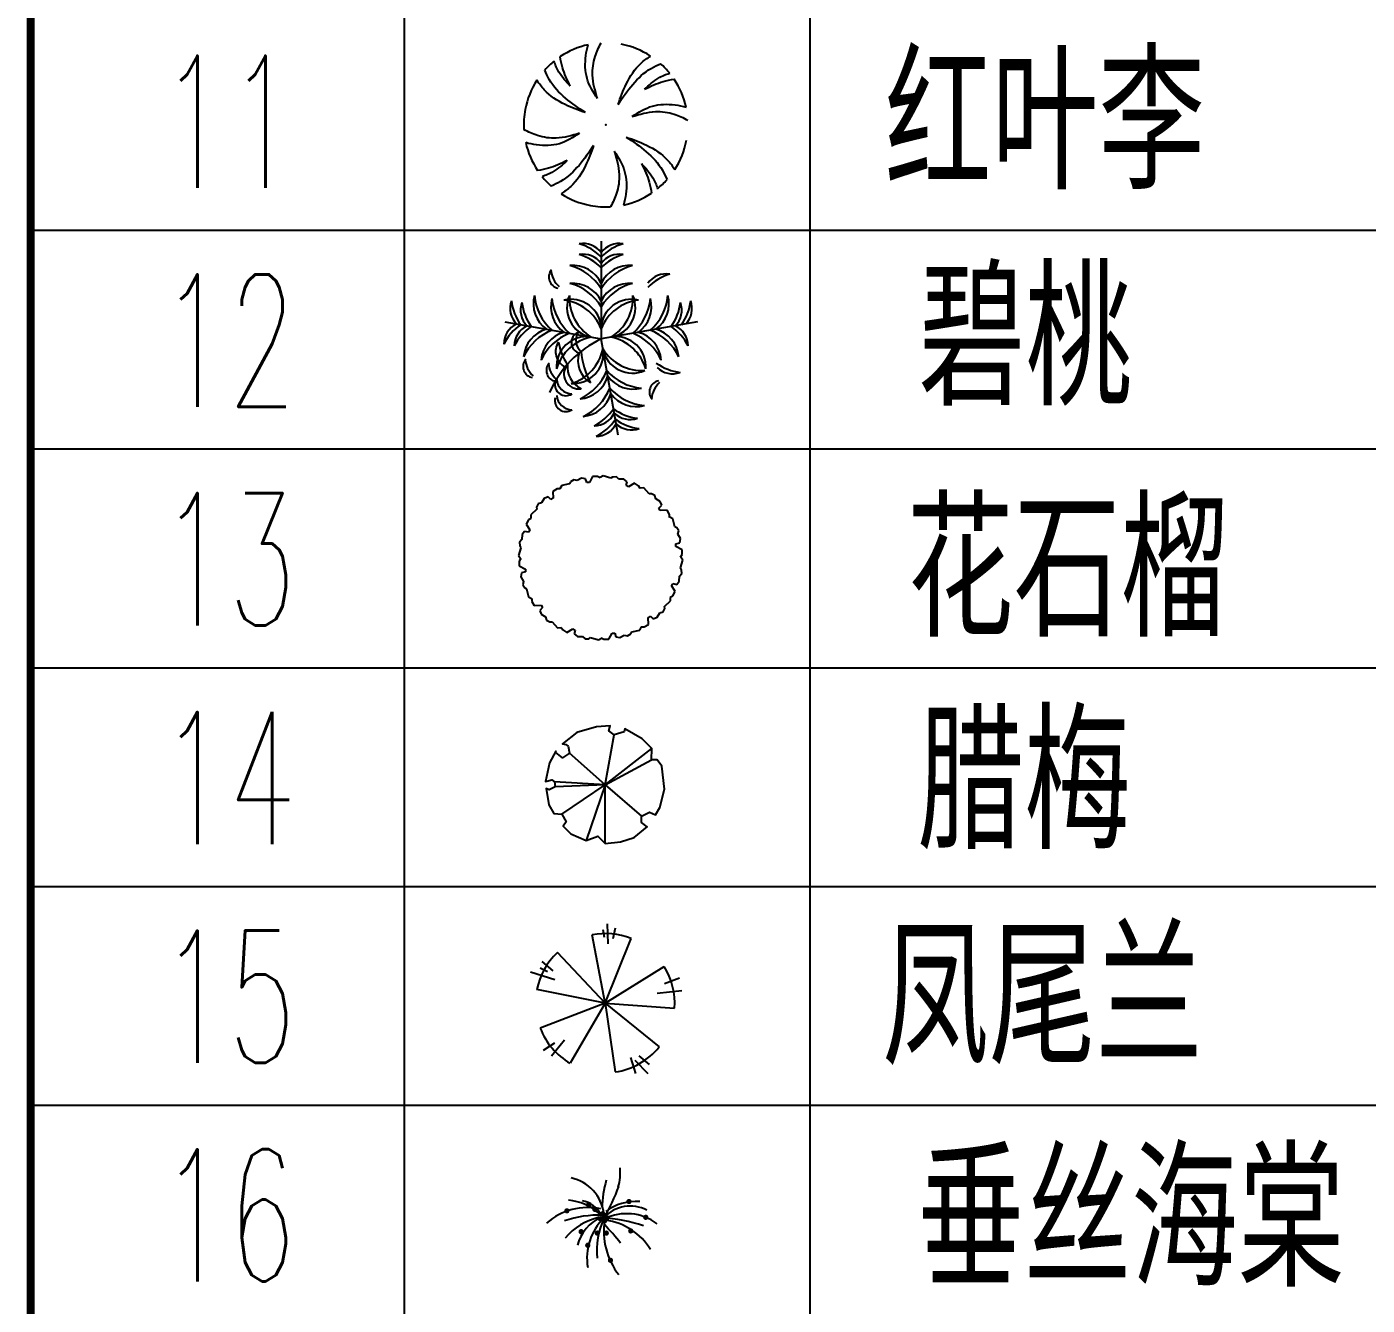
# Model space of a CAD drawing. Extents: x 1035948 to 1665131, y -158296 to 142149.
# Drawn here: x 1553564 to 1570210, y -70520 to -54641 of the extents above; entities that cross this region are included whole.
import ezdxf

# ---------------------------------------------------------------- set-up
doc = ezdxf.new("R2010")
doc.units = 0
doc.header["$LTSCALE"] = 200
doc.header["$MEASUREMENT"] = 0
for name, color, linetype in [('TXT', 3, 'CONTINUOUS'), ('凤尾兰', 7, 'CONTINUOUS'), ('垂丝海棠', 7, 'CONTINUOUS'), ('夹竹桃', 7, 'CONTINUOUS'), ('红叶李', 7, 'CONTINUOUS'), ('腊梅', 7, 'CONTINUOUS'), ('花石榴', 7, 'CONTINUOUS')]:
    doc.layers.add(name, color=color, linetype=linetype)
doc.styles.add('_HZTCH', font='txt.shx', dxfattribs={"width": 0.8, "bigfont": 'hztxt.shx'})
doc.styles.add('_SIMPLEX', font='SIMPLEX.shx', dxfattribs={"width": 0.6})
doc.styles.add('ATTR', font='SIMHEI.TTF')
doc.styles.add('DIM_FONT', font='SIMPLEX.shx', dxfattribs={"width": 0.8})

# ---------------------------------------------------------------- blocks, each defined once
blk = doc.blocks.new('ZW12')
at = {"layer": '红叶李', "color": 201}
for start, end in [(102.5004, 123.7661), (57.0366, 79.1549), (128.9615, 138.1763), (38.9615, 48.1763), (147.0366, 169.1549), (12.5004, 33.7661), (169.1549, 183.2603), (192.5004, 213.7661), (327.0366, 349.1549), (218.9615, 228.1763), (308.9615, 318.1763), (237.0366, 259.1549), (282.5004, 303.7661), (259.1549, 273.2603)]:
    blk.add_arc((-39, -28, -3850), 1888, start, end, dxfattribs=at)
for points, knots in [([(-231, 575, -3850), (-284, 753, -3850), (-379, 1072, -3850), (-312, 1523, -3850), (-201, 1757, -3850), (-146, 1857, -3850)], [0, 0, 0, 0, 145.988396, 261.231157, 351.652468, 351.652468, 351.652468, 351.652468]), ([(-858, 860, -3850), (-927, 1002, -3850), (-1032, 1220, -3850), (-1077, 1457, -3850), (-1089, 1542, -3850)], [0, 0, 0, 0, 123.86778, 191.419066, 191.419066, 191.419066, 191.419066]), ([(-231, 575, -3850), (-327, 725, -3850), (-519, 1025, -3850), (-521, 1477, -3850), (-471, 1734, -3850), (-448, 1816, -3850)], [0, 0, 0, 0, 138.883731, 277.503948, 345.148357, 345.148357, 345.148357, 345.148357]), ([(242, 443, -3850), (299, 600, -3850), (422, 942, -3850), (677, 1339, -3850), (911, 1506, -3850), (988, 1556, -3850)], [0, 0, 0, 0, 133.029403, 289.199108, 362.161731, 362.161731, 362.161731, 362.161731]), ([(-858, 860, -3850), (-952, 964, -3850), (-1108, 1137, -3850), (-1203, 1352, -3850), (-1227, 1440, -3850)], [0, 0, 0, 0, 110.607334, 183.447236, 183.447236, 183.447236, 183.447236]), ([(242, 443, -3850), (348, 600, -3850), (558, 913, -3850), (902, 1234, -3850), (1145, 1348, -3850), (1220, 1379, -3850)], [0, 0, 0, 0, 150.861547, 299.463668, 364.242133, 364.242133, 364.242133, 364.242133]), ([(-510, 253, -3850), (-667, 310, -3850), (-1009, 433, -3850), (-1406, 688, -3850), (-1574, 922, -3850), (-1624, 1000, -3850)], [0, 0, 0, 0, 133.029403, 289.199108, 362.161731, 362.161731, 362.161731, 362.161731]), ([(-510, 253, -3850), (-667, 359, -3850), (-980, 569, -3850), (-1301, 913, -3850), (-1415, 1156, -3850), (-1446, 1231, -3850)], [0, 0, 0, 0, 150.861547, 299.463668, 364.242133, 364.242133, 364.242133, 364.242133]), ([(849, 791, -3850), (953, 885, -3850), (1125, 1041, -3850), (1341, 1136, -3850), (1429, 1159, -3850)], [0, 0, 0, 0, 110.607334, 183.447236, 183.447236, 183.447236, 183.447236]), ([(849, 791, -3850), (991, 859, -3850), (1209, 965, -3850), (1446, 1010, -3850), (1531, 1022, -3850)], [0, 0, 0, 0, 123.86778, 191.419066, 191.419066, 191.419066, 191.419066]), ([(564, 164, -3850), (714, 260, -3850), (1014, 451, -3850), (1466, 454, -3850), (1723, 404, -3850), (1805, 381, -3850)], [0, 0, 0, 0, 138.883731, 277.503948, 345.148357, 345.148357, 345.148357, 345.148357]), ([(564, 164, -3850), (742, 217, -3850), (1061, 312, -3850), (1512, 245, -3850), (1746, 134, -3850), (1846, 79, -3850)], [0, 0, 0, 0, 145.988396, 261.231157, 351.652468, 351.652468, 351.652468, 351.652468]), ([(-642, -220, -3850), (-820, -273, -3850), (-1139, -368, -3850), (-1590, -301, -3850), (-1824, -190, -3850), (-1924, -135, -3850)], [0, 0, 0, 0, 145.988396, 261.231157, 351.652468, 351.652468, 351.652468, 351.652468]), ([(-642, -220, -3850), (-792, -316, -3850), (-1092, -508, -3850), (-1544, -510, -3850), (-1801, -460, -3850), (-1883, -437, -3850)], [0, 0, 0, 0, 138.883731, 277.503948, 345.148357, 345.148357, 345.148357, 345.148357]), ([(-321, -499, -3850), (-426, -656, -3850), (-636, -969, -3850), (-981, -1290, -3850), (-1223, -1404, -3850), (-1298, -1435, -3850)], [0, 0, 0, 0, 150.861547, 299.463668, 364.242133, 364.242133, 364.242133, 364.242133]), ([(-321, -499, -3850), (-377, -656, -3850), (-500, -998, -3850), (-755, -1395, -3850), (-989, -1562, -3850), (-1067, -1612, -3850)], [0, 0, 0, 0, 133.029403, 289.199108, 362.161731, 362.161731, 362.161731, 362.161731]), ([(432, -309, -3850), (589, -415, -3850), (902, -625, -3850), (1222, -969, -3850), (1337, -1212, -3850), (1368, -1287, -3850)], [0, 0, 0, 0, 150.861547, 299.463668, 364.242133, 364.242133, 364.242133, 364.242133]), ([(432, -309, -3850), (589, -366, -3850), (931, -489, -3850), (1328, -744, -3850), (1495, -978, -3850), (1545, -1056, -3850)], [0, 0, 0, 0, 133.029403, 289.199108, 362.161731, 362.161731, 362.161731, 362.161731]), ([(-927, -847, -3850), (-1069, -915, -3850), (-1287, -1021, -3850), (-1524, -1066, -3850), (-1609, -1078, -3850)], [0, 0, 0, 0, 123.86778, 191.419066, 191.419066, 191.419066, 191.419066]), ([(-927, -847, -3850), (-1031, -941, -3850), (-1204, -1097, -3850), (-1419, -1192, -3850), (-1507, -1215, -3850)], [0, 0, 0, 0, 110.607334, 183.447236, 183.447236, 183.447236, 183.447236]), ([(153, -631, -3850), (206, -809, -3850), (301, -1128, -3850), (234, -1579, -3850), (123, -1813, -3850), (68, -1913, -3850)], [0, 0, 0, 0, 145.988396, 261.231157, 351.652468, 351.652468, 351.652468, 351.652468]), ([(153, -631, -3850), (249, -781, -3850), (440, -1081, -3850), (443, -1533, -3850), (393, -1790, -3850), (370, -1872, -3850)], [0, 0, 0, 0, 138.883731, 277.503948, 345.148357, 345.148357, 345.148357, 345.148357]), ([(780, -916, -3850), (848, -1058, -3850), (954, -1276, -3850), (999, -1513, -3850), (1011, -1598, -3850)], [0, 0, 0, 0, 123.86778, 191.419066, 191.419066, 191.419066, 191.419066]), ([(780, -916, -3850), (874, -1020, -3850), (1030, -1193, -3850), (1125, -1408, -3850), (1148, -1496, -3850)], [0, 0, 0, 0, 110.607334, 183.447236, 183.447236, 183.447236, 183.447236])]:
    blk.add_open_spline(points, degree=3, knots=knots, dxfattribs=at)
blk.add_point((-39, -28, -3850), dxfattribs=at)
blk = doc.blocks.new('ZW22')
at = {"layer": '夹竹桃', "color": 3}
for p in [(-13, 2258), (-2229, 398), (2203, 398), (378, -2208)]:
    blk.add_line(p, (-13, 8), dxfattribs=at)
for centre, radius, start, end in [((-431, 1684), 519, 36.29, 99.6243), ((-853, 1076), 1169, 44.0763, 73.3794), ((406, 1684), 519, 80.3757, 143.71), ((827, 1076), 1169, 106.6206, 135.9237), ((-431, 1436), 519, 36.29, 99.6243), ((-853, 828), 1169, 44.0763, 73.3794), ((406, 1436), 519, 80.3757, 143.71), ((827, 828), 1169, 106.6206, 135.9237), ((-958, 1428), 259, 139.742, 258.7475), ((-607, 1633), 563, 184.618, 228.2106), ((-663, 976), 719, 25.2489, 95.3937), ((-1042, 528), 1206, 31.3712, 75.0366), ((638, 976), 719, 84.6063, 154.7511), ((1017, 528), 1206, 104.9634, 148.6288), ((-663, 567), 719, 25.2489, 95.3937), ((-1042, 118), 1206, 31.3712, 75.0366), ((638, 567), 719, 84.6063, 154.7511), ((1017, 118), 1206, 104.9634, 148.6288), ((1477, 982), 519, 80.3757, 143.71), ((1899, 374), 1169, 106.6206, 135.9237), ((-854, 817), 719, 164.6063, 234.7511), ((-346, 1112), 1206, 184.9634, 228.6288), ((-451, 745), 719, 164.6063, 234.7511), ((57, 1041), 1206, 184.9634, 228.6288), ((-100, 728), 701, 156.3654, 256.5741), ((317, 950), 1061, 176.8122, 238.3335), ((-343, 950), 1061, 301.6665, 3.1878), ((74, 728), 701, 283.4259, 23.6346), ((-83, 1041), 1206, 311.3712, 355.0366), ((425, 745), 719, 305.2489, 15.3937), ((320, 1112), 1206, 311.3712, 355.0366), ((828, 817), 719, 305.2489, 15.3937), ((-1587, 710), 519, 160.3757, 223.71), ((-915, 1019), 1169, 186.6206, 215.9237), ((-1347, 668), 519, 160.3757, 223.71), ((-675, 977), 1169, 186.6206, 215.9237), ((-708, 218), 701, 3.4259, 103.6346), ((-999, -154), 1061, 21.6665, 83.1878), ((682, 218), 701, 76.3654, 176.5741), ((973, -154), 1061, 96.8122, 158.3335), ((649, 977), 1169, 324.0763, 353.3794), ((1321, 668), 519, 316.29, 19.6243), ((886, 1019), 1169, 324.0763, 353.3794), ((1558, 710), 519, 316.29, 19.6243), ((-1732, -114), 519, 116.29, 179.6243), ((-1207, -635), 1169, 124.0763, 153.3794), ((-1493, -157), 519, 116.29, 179.6243), ((1467, -157), 519, 0.3757, 63.71), ((-967, -677), 1169, 124.0763, 153.3794), ((-1080, -465), 719, 105.2489, 175.3937), ((-704, -916), 1206, 111.3712, 155.0366), ((-677, -536), 719, 105.2489, 175.3937), ((-301, -987), 1206, 111.3712, 155.0366), ((1033, -2187), 2431, 115.4772, 156.6585), ((-341, -640), 701, 83.4259, 183.6346), ((-25, -991), 1061, 101.6665, 163.1878), ((-446, -77), 253, 114.2257, 255.1279), ((-245, -19), 351, 150.4398, 228.6694), ((-1, -991), 1061, 16.8122, 78.3335), ((315, -640), 701, 356.3654, 96.5741), ((275, -987), 1206, 24.9634, 68.6288), ((651, -536), 719, 4.6063, 74.7511), ((678, -916), 1206, 24.9634, 68.6288), ((1054, -465), 719, 4.6063, 74.7511), ((941, -677), 1169, 26.6206, 55.9237), ((-671, -289), 391, 144.9865, 244.4034), ((124, 84), 1125, 187.5759, 215.8942), ((-1012, -5), 1061, 286.8122, 348.3335), ((-661, -320), 701, 266.3654, 6.5741), ((1416, -104), 1901, 185.4007, 208.139), ((708, -79), 701, 193.4259, 293.6346), ((930, 338), 1061, 211.6665, 273.1878), ((-1550, -630), 259, 139.742, 258.7475), ((-1199, -426), 563, 184.618, 228.2106), ((-1014, -715), 259, 139.742, 258.7475), ((-664, -510), 563, 184.618, 228.2106), ((-526, -800), 345, 138.8744, 278.9763), ((-226, -635), 562, 173.7536, 244.097), ((37, -498), 583, 161.4477, 239.3672), ((1941, 397), 1169, 234.0763, 263.3794), ((-1008, -280), 1206, 294.9634, 338.6288), ((-556, -656), 719, 274.6063, 344.7511), ((1020, 77), 1206, 221.3712, 265.0366), ((725, -430), 719, 215.2489, 285.3937), ((1631, -275), 519, 226.29, 289.6243), ((-823, -1042), 257, 167.0577, 302.8533), ((-676, -897), 360, 185.1845, 268.654), ((-936, -683), 1206, 294.9634, 338.6288), ((1091, -326), 1206, 221.3712, 265.0366), ((1355, -1214), 259, 101.2525, 220.258), ((1705, -1419), 563, 131.7894, 175.382), ((-823, -1408), 257, 167.0577, 302.8533), ((-676, -1264), 360, 185.1845, 268.654), ((-485, -1059), 719, 274.6063, 344.7511), ((796, -833), 719, 215.2489, 285.3937), ((-697, -946), 1169, 296.6206, 325.9237), ((-177, -1472), 519, 270.3757, 333.71), ((-655, -1188), 1169, 296.6206, 325.9237), ((957, -655), 1169, 234.0763, 263.3794), ((647, -1327), 519, 226.29, 289.6243), ((999, -896), 1169, 234.0763, 263.3794), ((-134, -1714), 519, 270.3757, 333.71), ((690, -1568), 519, 226.29, 289.6243)]:
    blk.add_arc(centre, radius, start, end, dxfattribs=at)
at = {"layer": '夹竹桃', "color": 3, "width": 0.8, "flags": 9}
for tag in ['YSIZE', 'XSIZE']:
    blk.add_attdef(tag, (260, -67), '', height=2.5, dxfattribs=at)
blk = doc.blocks.new('ZW33')
at = {"layer": '花石榴', "color": 20}
for p, q in [((-911, 1609), (-950, 1538)), ((-729, 1651), (-911, 1609)), ((-705, 1696), (-729, 1651)), ((-634, 1741), (-705, 1696)), ((-557, 1725), (-634, 1741)), ((-455, 1781), (-557, 1725)), ((-361, 1768), (-455, 1781)), ((-336, 1680), (-361, 1768)), ((-275, 1680), (-336, 1680)), ((-199, 1821), (-275, 1680)), ((-88, 1821), (-199, 1821)), ((-28, 1785), (-88, 1821)), ((40, 1835), (-29, 1793)), ((218, 1781), (40, 1835)), ((261, 1807), (218, 1781)), ((346, 1811), (261, 1807)), ((404, 1758), (346, 1811)), ((521, 1756), (404, 1758)), ((596, 1697), (521, 1756)), ((573, 1608), (596, 1697)), ((626, 1578), (573, 1608)), ((762, 1662), (626, 1578)), ((859, 1607), (762, 1662)), ((892, 1546), (859, 1607)), ((976, 1555), (896, 1554)), ((1104, 1419), (976, 1555)), ((-1313, 1315), (-1373, 1215)), ((-1224, 1351), (-1313, 1315)), ((-1159, 1287), (-1224, 1351)), ((-1106, 1317), (-1159, 1287)), ((-1015, 1533), (-1111, 1477)), ((-1111, 1477), (-1106, 1317)), ((-945, 1532), (-1015, 1533)), ((1154, 1421), (1104, 1419)), ((1229, 1382), (1154, 1421)), ((1254, 1307), (1229, 1382)), ((1353, 1246), (1254, 1307)), ((1389, 1158), (1353, 1246)), ((-1485, 1065), (-1621, 938)), ((-1621, 938), (-1620, 857)), ((-1448, 1191), (-1487, 1116)), ((-1487, 1116), (-1485, 1065)), ((-1373, 1215), (-1448, 1191)), ((1325, 1092), (1389, 1158)), ((1355, 1040), (1325, 1092)), ((1515, 1045), (1355, 1040)), ((1571, 948), (1515, 1045)), ((1570, 879), (1571, 948)), ((-1673, 820), (-1729, 724)), ((-1729, 724), (-1644, 588)), ((-1613, 854), (-1673, 820)), ((1647, 845), (1577, 884)), ((1689, 663), (1647, 845)), ((1734, 639), (1689, 663)), ((1780, 568), (1734, 639)), ((-1825, 366), (-1878, 307)), ((-1822, 482), (-1825, 366)), ((-1764, 557), (-1822, 482)), ((-1675, 535), (-1764, 557)), ((-1644, 588), (-1675, 535)), ((1763, 491), (1780, 568)), ((1819, 389), (1763, 491)), ((1806, 294), (1819, 389)), ((-1847, 180), (-1901, 1)), ((-1901, 1), (-1860, -68)), ((-1878, 307), (-1874, 223)), ((-1874, 223), (-1847, 180)), ((1718, 269), (1806, 294)), ((1718, 209), (1718, 269)), ((1859, 133), (1718, 209)), ((1824, -38), (1859, 22)), ((1859, 22), (1859, 133)), ((-1852, -67), (-1887, -126)), ((-1887, -126), (-1887, -238)), ((-1887, -238), (-1746, -313)), ((1819, -285), (1873, -106)), ((1846, -328), (1819, -285)), ((1873, -106), (1832, -37)), ((-1834, -399), (-1847, -493)), ((-1847, -493), (-1791, -595)), ((-1746, -374), (-1834, -399)), ((-1791, -595), (-1808, -672)), ((-1746, -313), (-1746, -374)), ((1735, -662), (1794, -587)), ((1794, -587), (1797, -471)), ((1797, -471), (1849, -412)), ((1849, -412), (1846, -328)), ((-1808, -672), (-1762, -744)), ((-1762, -744), (-1718, -768)), ((-1718, -768), (-1675, -949)), ((1616, -692), (1647, -640)), ((1701, -828), (1616, -692)), ((1645, -925), (1701, -828)), ((1647, -640), (1735, -662)), ((-1675, -949), (-1605, -988)), ((-1598, -984), (-1600, -1053)), ((-1600, -1053), (-1544, -1149)), ((-1544, -1149), (-1383, -1144)), ((-1353, -1197), (-1417, -1263)), ((-1383, -1144), (-1353, -1197)), ((1420, -1296), (1459, -1221)), ((1457, -1170), (1593, -1042)), ((1459, -1221), (1457, -1170)), ((1585, -959), (1645, -925)), ((1593, -1042), (1592, -962)), ((-1417, -1263), (-1381, -1351)), ((-1381, -1351), (-1282, -1411)), ((-1282, -1411), (-1257, -1486)), ((-1257, -1486), (-1183, -1525)), ((-1183, -1525), (-1132, -1523)), ((-1132, -1523), (-1004, -1660)), ((1078, -1422), (1130, -1391)), ((1083, -1582), (1078, -1422)), ((1130, -1391), (1196, -1455)), ((1196, -1455), (1285, -1420)), ((1285, -1420), (1345, -1320)), ((1345, -1320), (1420, -1296)), ((-1004, -1660), (-924, -1658)), ((-921, -1651), (-887, -1712)), ((-887, -1712), (-790, -1767)), ((-790, -1767), (-654, -1683)), ((-654, -1683), (-601, -1713)), ((-601, -1713), (-624, -1802)), ((-624, -1802), (-549, -1861)), ((171, -1925), (247, -1784)), ((247, -1784), (308, -1784)), ((308, -1784), (333, -1872)), ((427, -1886), (529, -1830)), ((529, -1830), (606, -1846)), ((606, -1846), (677, -1801)), ((677, -1801), (701, -1756)), ((701, -1756), (883, -1713)), ((883, -1713), (922, -1643)), ((917, -1637), (987, -1638)), ((987, -1638), (1083, -1582)), ((-549, -1861), (-432, -1863)), ((-432, -1863), (-374, -1916)), ((-374, -1916), (-290, -1912)), ((-290, -1912), (-246, -1885)), ((-246, -1885), (-68, -1939)), ((-68, -1939), (1, -1898)), ((0, -1890), (60, -1926)), ((60, -1926), (171, -1925)), ((333, -1872), (427, -1886))]:
    blk.add_line(p, q, dxfattribs=at)
at = {"layer": '花石榴', "color": 20, "width": 0.8, "flags": 9}
for tag in ['XSIZE', 'YSIZE']:
    blk.add_attdef(tag, (-25, -86), '', height=0.726, dxfattribs=at)
blk = doc.blocks.new('ZW37')
at = {"layer": '腊梅', "color": 3}
for p, q in [((-4, 65), (205, 1218)), ((-4, 65), (-818, 793)), ((-4, 65), (1074, 900)), ((-4, 65), (1064, 641)), ((-4, 65), (-1164, 133)), ((-4, 65), (-1153, 22)), ((-995, -611), (-4, 65)), ((-4, 65), (-439, -1217)), ((-4, -1286), (-4, 65)), ((-4, 65), (833, -657))]:
    blk.add_line(p, q, dxfattribs=at)
blk.add_lwpolyline([(-197, 1402), (-655, 1268), (-979, 1013), (-908, 997), (-851, 958), (-818, 793), (-982, 688), (-1134, 807), (-1137, 841), (-1285, 569), (-1374, 146), (-1230, 183), (-1164, 133), (-1153, 22), (-1286, -46), (-1358, -20), (-1296, -394), (-1180, -596), (-995, -611), (-900, -781), (-968, -888), (-794, -1061), (-439, -1217), (-170, -1112), (-4, -1286), (349, -1241), (662, -1143), (962, -901), (838, -801), (833, -657), (1016, -560), (1153, -625), (1259, -458), (1366, -34), (1305, 497), (1195, 643), (1064, 641), (1074, 900), (851, 1124), (454, 1354), (434, 1285), (205, 1218), (83, 1306), (116, 1421)], close=True, dxfattribs=at)
at = {"layer": '腊梅', "color": 3, "flags": 9}
for tag in ['YSIZE', 'XSIZE']:
    blk.add_attdef(tag, (-9, 33), '', height=1.42, rotation=5.5684, dxfattribs=at)
at = {"layer": '腊梅', "color": 3, "style": 'ATTR', "width": 0.8, "flags": 9}
blk.add_attdef('ESTCODE', (-4, 65), '', height=15.9, rotation=5.5684, dxfattribs=at)
at = {"layer": '腊梅', "color": 3, "linetype": 'Continuous', "style": 'DIM_FONT', "width": 0.8, "flags": 9}
for tag in ['YSIZE', 'XSIZE']:
    blk.add_attdef(tag, (-4, 65), '', height=0.244, dxfattribs=at)
blk = doc.blocks.new('ZW14')
at = {"layer": '凤尾兰', "color": 3}
for q in [(-289, 1609), (605, 1522), (-1089, 1201), (1368, 883), (-1560, 348), (-1483, -540), (-798, -1344), (243, -1545), (1252, -970), (1605, -79)]:
    blk.add_line((9, 37), q, dxfattribs=at)
for points in [[(58, 1862), (68, 1404)], [(-42, 1733), (-12, 1553)], [(237, 1762), (187, 1514)], [(-1446, 996), (-1197, 777)], [(-1705, 757), (-1147, 578)], [(-1486, 847), (-1316, 767)], [(1373, 488), (1721, 618)], [(1203, 270), (1771, 329)], [(-1406, -1044), (-1147, -875)], [(-1227, -1174), (-928, -805)], [(596, -1213), (705, -1582)], [(785, -1174), (1024, -1373)], [(695, -1273), (994, -1582)]]:
    blk.add_lwpolyline(points, dxfattribs=at)
for start, end in [(68.1437, 100.7671), (133.3453, 168.7934), (355.8331, 31.8875), (201.1526, 239.6826), (278.4048, 320.9642)]:
    blk.add_arc((9, 37), 1600, start, end, dxfattribs=at)
at = {"layer": '凤尾兰', "color": 3, "style": 'DIM_FONT', "width": 0.8, "flags": 9}
for tag in ['YSIZE', 'XSIZE']:
    blk.add_attdef(tag, (0, 80), '', height=0.5, dxfattribs=at)
at = {"layer": '凤尾兰', "color": 3, "width": 0.8, "flags": 9}
for tag in ['YSIZE', 'XSIZE']:
    blk.add_attdef(tag, (159, 228), '', height=0.5, dxfattribs=at)
blk = doc.blocks.new('ZW36')
at = {"layer": '垂丝海棠', "color": 31, "const_width": 60}
for points in [[(-966, 251, 1), (-906, 251, 1)], [(-458, 399, 1), (-398, 399, 1)], [(-320, 284, 1), (-260, 284, 1)], [(463, 465, 1), (523, 465, 1)], [(-197, 69, 1), (-137, 69, 1)], [(-142, 185, 1), (-82, 185, 1)], [(-114, 119, 1), (-54, 119, 1)], [(-100, 20, 1), (-40, 20, 1)], [(-46, 86, 1), (14, 86, 1)], [(848, 102, 1), (908, 102, 1)], [(-637, -228, 1), (-577, -228, 1)], [(-266, -261, 1), (-206, -261, 1)], [(-59, -261, 1), (1, -261, 1)], [(504, -211, 1), (564, -211, 1)], [(-485, -541, 1), (-425, -541, 1)], [(37, -887, 1), (97, -887, 1)]]:
    blk.add_lwpolyline(points, format="xyb", close=True, dxfattribs=at)
at = {"layer": '垂丝海棠', "color": 31}
for centre, radius, start, end in [((-802, 1117), 1096, 342.9456, 6.4814), ((-1040, 67), 963, 6.9904, 78.0284), ((2324, 279), 2449, 163.8561, 179.1105), ((-3557, 2173), 4052, 328.9873, 340.361), ((-443, -1135), 1464, 78.5516, 130.9815), ((-1034, -789), 1294, 48.7581, 83.8624), ((-705, -137), 631, 28.8901, 78.4579), ((522, -485), 844, 62.9909, 135.9102), ((657, -696), 1164, 85.8741, 126.9558), ((-185, -2359), 2512, 88.3286, 108.729), ((134, -1317), 1456, 103.0452, 139.7766), ((236, -767), 952, 114.0956, 166.2953), ((826, -841), 1299, 134.4861, 189.3762), ((1483, -658), 1728, 155.0888, 185.9637), ((-247, -3123), 3211, 70.5249, 87.8244), ((1537, -211), 1626, 171.2496, 218.2333), ((439, -986), 1172, 53.3231, 115.7633), ((-239, -1387), 1437, 31.315, 82.1378), ((-6650, -6130), 8950, 39.0488, 42.6799)]:
    blk.add_arc(centre, radius, start, end, dxfattribs=at)
at = {"layer": '垂丝海棠', "color": 31, "width": 0.8, "flags": 9}
for tag in ['YSIZE', 'XSIZE']:
    blk.add_attdef(tag, (-74, 86), '', height=1, dxfattribs=at)

msp = doc.modelspace()

# ---------------------------------------------------------------- linework, layer by layer
at = {"layer": 'TXT'}
for p, q in [((1558256.0912, -100631.2895), (1558256.0912, -21855.22612)), ((1563293.10891, -100631.2895), (1563293.10891, -21855.22612)), ((1553612.29314, -57168.63384), (1614108.44431, -57168.63384)), ((1553612.29314, -59885.04982), (1614108.44431, -59885.04982)), ((1553612.29314, -62601.4658), (1614108.44431, -62601.4658)), ((1553612.29314, -65317.88177), (1614108.44431, -65317.88177)), ((1553612.29314, -68034.29775), (1614108.44431, -68034.29775))]:
    msp.add_line(p, q, dxfattribs=at)
at = {"layer": 'TXT', "const_width": 97.2}
msp.add_lwpolyline([(1553612.29314, -100631.2895), (1553612.29314, -21855.22612)], dxfattribs=at)

# ---------------------------------------------------------------- block references
at = {"layer": '凤尾兰', "ltscale": 20, "xscale": 0.5400000000372529, "yscale": 0.5400000000008731, "zscale": 0.5399999999999999}
msp.add_blockref('ZW14', (1560740.77368, -66788.42717), dxfattribs=at)
at = {"layer": '垂丝海棠', "ltscale": 20, "xscale": 0.5400000000372529, "yscale": 0.5400000000008731, "zscale": 0.5399999999999999}
msp.add_blockref('ZW36', (1560775.81394, -69483.26515), dxfattribs=at)
at = {"layer": '夹竹桃', "ltscale": 20, "xscale": 0.5400000000372529, "yscale": 0.5400000000008731, "zscale": 0.5399999999999999}
msp.add_blockref('ZW22', (1560703.49532, -58521.43323), dxfattribs=at)
at = {"layer": '红叶李', "ltscale": 20, "xscale": 0.5400000000372529, "yscale": 0.5400000000008731, "zscale": 0.5399999999999999}
msp.add_blockref('ZW12', (1560775.80986, -55844.07938), dxfattribs=at)
at = {"layer": '腊梅', "ltscale": 20, "xscale": 0.5400000000372529, "yscale": 0.5400000000008731, "zscale": 0.5399999999999999}
msp.add_blockref('ZW37', (1560746.99024, -64092.29951), dxfattribs=at)
at = {"layer": '花石榴', "ltscale": 20, "xscale": 0.5400000000372529, "yscale": 0.5400000000008731, "zscale": 0.5399999999999999}
msp.add_blockref('ZW33', (1560698.13204, -61208.71423), dxfattribs=at)

# ---------------------------------------------------------------- texts
at = {"layer": 'TXT', "ltscale": 20, "style": '_HZTCH', "width": 0.8}
for s, p in [('红叶李', (1564216.83705, -56661.29852)), ('碧桃', (1564637.79816, -59344.75447)), ('花石榴', (1564492.80785, -62216.16748)), ('腊梅 ', (1564621.62951, -64856.24954)), ('凤尾兰', (1564185.24221, -67531.28683)), ('垂丝海棠', (1564621.62951, -70289.08149))]:
    msp.add_text(s, height=1658.88, dxfattribs=at).set_placement(p)
at = {"layer": 'TXT', "style": '_SIMPLEX', "width": 0.6}
for s, p in [('11', (1555218.48841, -56642.94731)), ('12', (1555218.48841, -59359.36328)), ('13', (1555218.48841, -62075.77926)), ('14', (1555218.48841, -64792.19524)), ('15', (1555218.48841, -67508.61122)), ('16', (1555218.48841, -70225.0272))]:
    msp.add_text(s, height=1642.2912, dxfattribs=at).set_placement(p)

doc.saveas('drawing.dxf')
